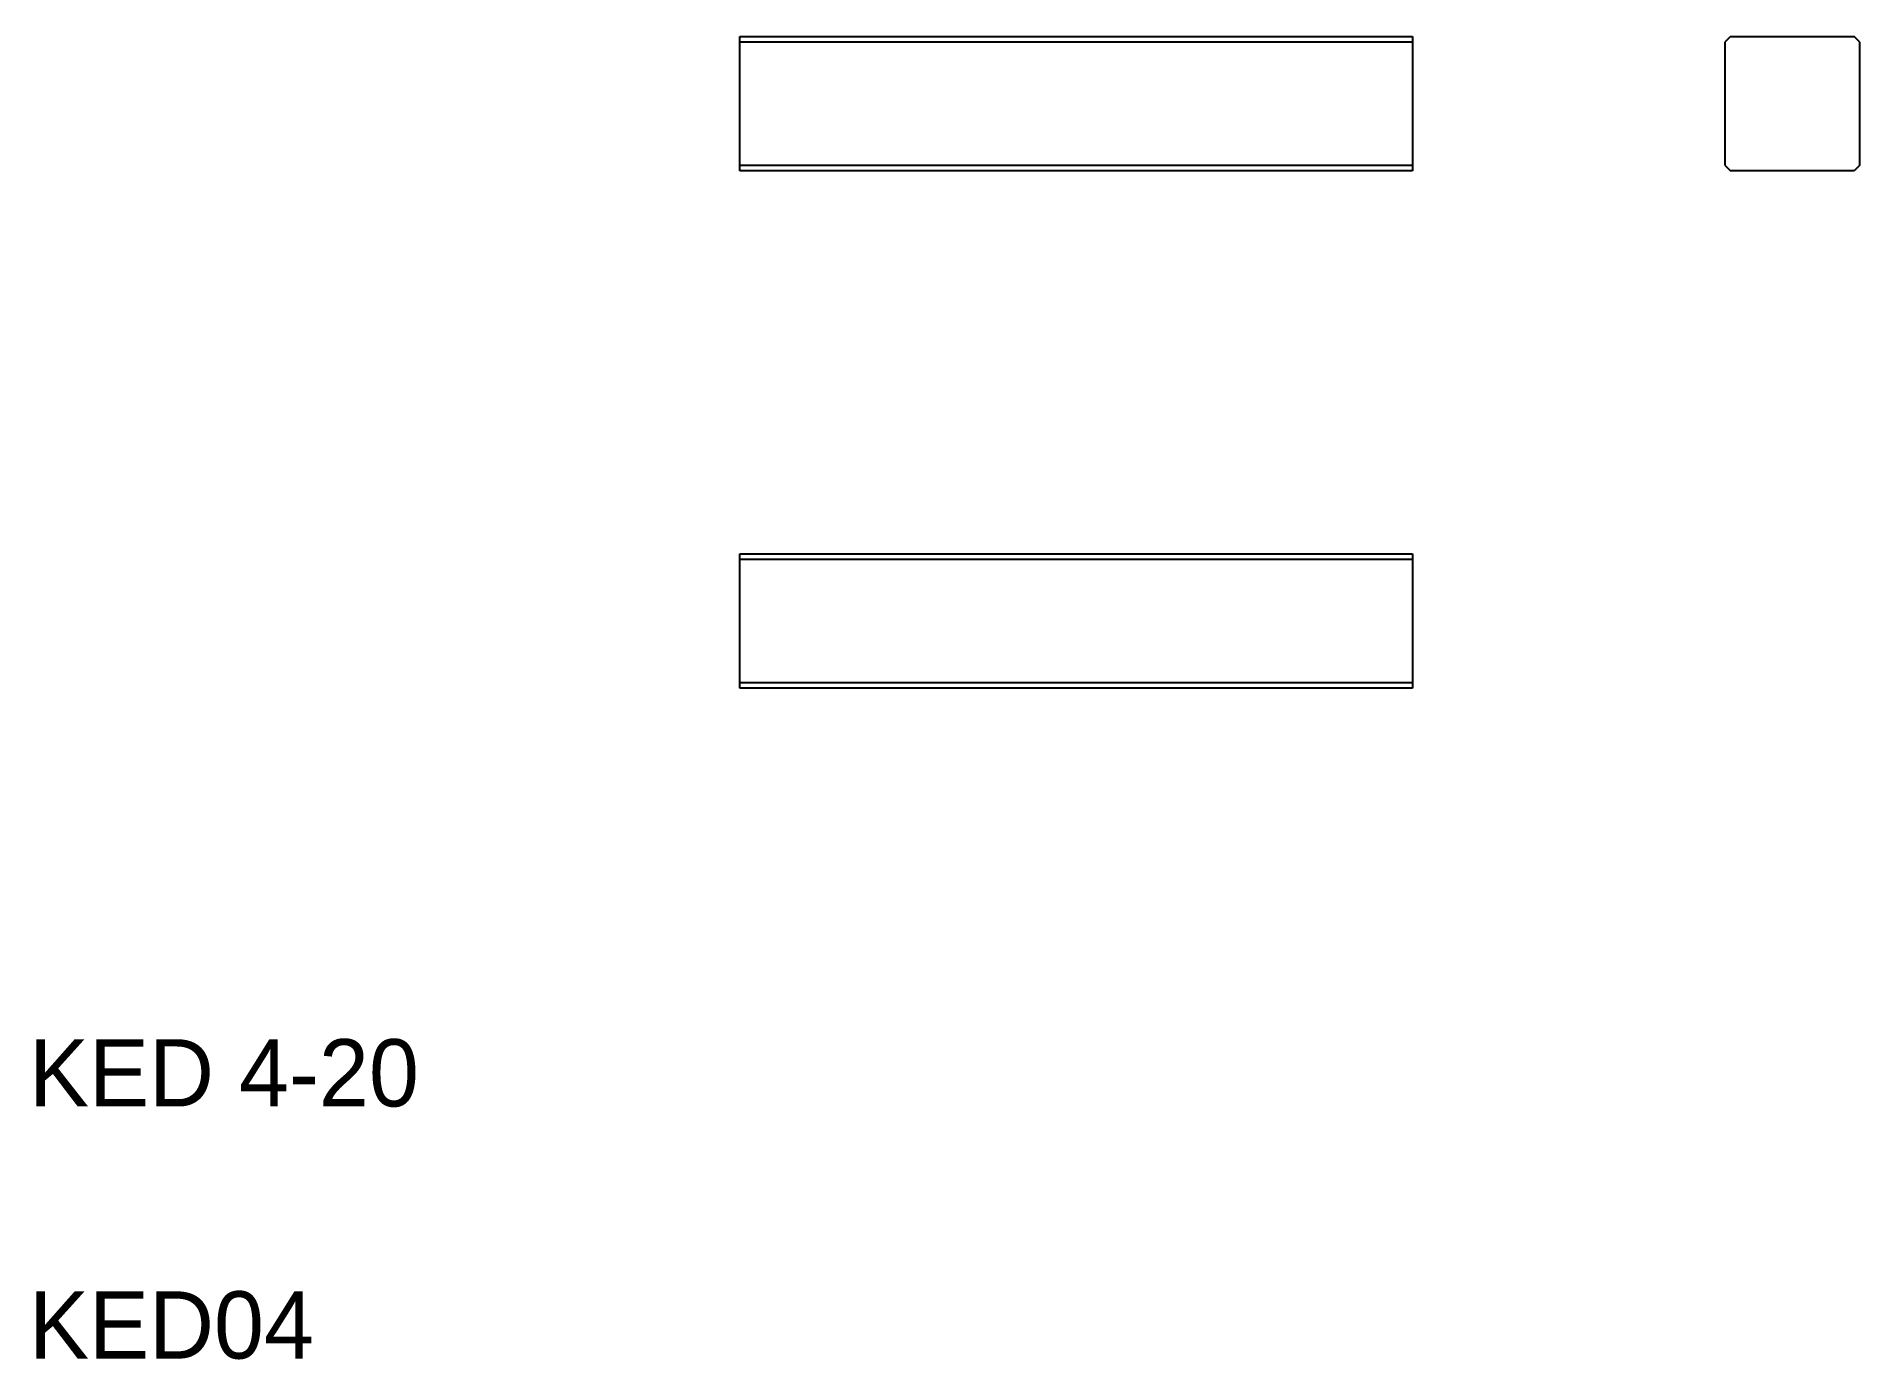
# Model space of a CAD drawing. Extents: x 5.2 to 59.4, y 5 to 44.3.
import ezdxf

# ---------------------------------------------------------------- set-up
doc = ezdxf.new("R2010")
doc.units = 0
doc.layers.get('0').update_dxf_attribs({"linetype": 'CONTINUOUS'})

msp = doc.modelspace()

# ---------------------------------------------------------------- linework, layer by layer
for p, q in [((26.142, 44.325), (46.142, 44.325)), ((26.142, 40.325), (26.142, 44.325)), ((46.142, 44.325), (46.142, 40.325)), ((55.597, 44.325), (55.437, 44.165)), ((55.437, 40.485), (55.437, 44.165)), ((55.597, 44.325), (59.277, 44.325)), ((59.437, 44.165), (59.277, 44.325)), ((59.437, 44.165), (59.437, 40.485)), ((46.142, 40.325), (26.142, 40.325)), ((55.437, 40.485), (55.597, 40.325)), ((59.277, 40.325), (55.597, 40.325)), ((59.437, 40.485), (59.277, 40.325)), ((26.142, 28.941), (46.142, 28.941)), ((26.142, 24.941), (26.142, 28.941)), ((46.142, 28.941), (46.142, 24.941)), ((46.142, 24.941), (26.142, 24.941))]:
    msp.add_line(p, q)
at = {"color": 3, "linetype": 'CONTINUOUS'}
for p, q in [((26.142, 44.165), (46.142, 44.165)), ((46.142, 40.485), (26.142, 40.485)), ((26.142, 28.781), (46.142, 28.781)), ((46.142, 25.101), (26.142, 25.101))]:
    msp.add_line(p, q, dxfattribs=at)

# ---------------------------------------------------------------- texts
for s, p in [('KED 4-20', (5, 12.5)), ('KED04', (5, 5))]:
    msp.add_text(s, height=2).set_placement(p)

doc.saveas('drawing.dxf')
